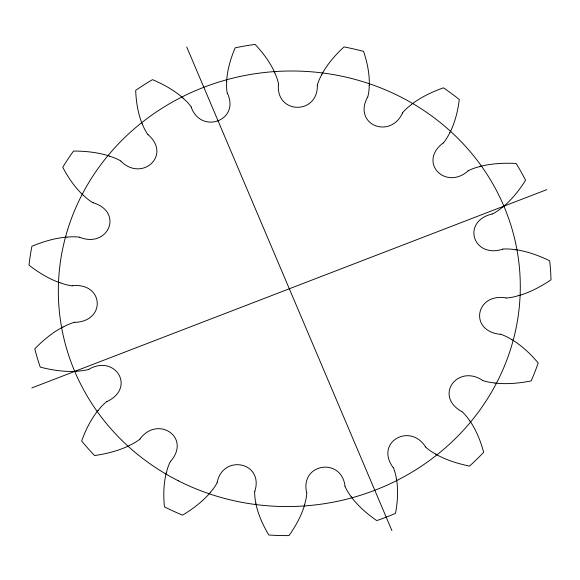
<?xml version="1.0" encoding="UTF-8"?>
<svg xmlns="http://www.w3.org/2000/svg" width="580" height="580" viewBox="0 0 580 580"><rect width="100%" height="100%" fill="white"/><g stroke="black" fill="none" stroke-linecap="round" stroke-linejoin="round"><path stroke-width="0.87" d="M369.329 85.151C369.576 73.674 367.22 62.278 363.617 51.424A261.885 246.71 -4.8 0 0 344.027 46.915C335.399 54.883 327.548 63.872 321.878 74.211M226.628 81.142C227.36 69.622 230.68 58.399 235.175 47.821A261.885 246.71 -4.8 0 1 255.099 44.413C263.037 52.852 270.12 62.278 274.891 72.892M317.361 85.535C317.753 115.072 275.768 114.369 278.443 84.441M254.859 491.202C264.038 462.013 222.923 453.807 217.116 482.502M166.3 472.693C163.546 483.843 163.313 495.487 164.444 506.869A261.885 246.71 -4.8 0 0 182.569 515.134C192.756 509.008 202.398 501.736 210.207 492.717M304.703 504.6C301.44 515.787 295.72 526.111 289.014 535.587A261.885 246.71 -4.8 0 1 268.823 535.021C262.921 525.168 258.086 514.525 255.78 503.223M367.582 97.114C352.56 124.635 390.209 139.744 402.505 113.042M449.942 132.617C455.068 122.271 457.881 110.903 459.287 99.484A261.885 246.71 -4.8 0 0 443.424 87.826C432.1 91.843 421.095 97.085 411.503 104.385M170.65 461.31C191.458 437.204 157.767 415.128 140.07 438.85M98.093 410.364C90.821 419.478 85.564 430.063 81.664 441.01A261.885 246.71 -4.8 0 0 94.576 455.547C106.546 453.821 118.45 450.834 129.383 445.578M443.185 142.926C417.564 162.356 445.571 190.776 468.075 170.933M502.773 207.089C511.879 199.578 519.339 190.247 525.567 180.264A261.885 246.71 -4.8 0 0 516.164 163.487C504.063 162.828 491.782 163.437 479.993 166.438M106.959 401.585C136.104 387.81 115.398 354.148 88.834 369.25M62.944 327.011C52.389 332.594 43.058 340.279 34.778 348.826A261.885 246.71 -4.8 0 0 40.259 367.118C51.968 370.156 64.097 371.947 76.212 371.316M31.82 387.918L546.802 189.638M492.181 213.955C461.02 221.451 473.091 258.781 502.737 249.204M518.694 295.684C530.265 292.269 541.046 286.563 551 279.814A261.885 246.71 -4.8 0 0 549.688 260.812C538.9 255.526 527.438 251.401 515.518 249.646M74.791 322.357C106.415 321.349 103.784 282.3 72.268 285.73M66.939 237.046C54.853 238.126 43.08 241.613 31.907 246.268A261.885 246.71 -4.8 0 0 29 265.147C38.381 272.455 48.676 278.748 59.892 282.793M506.101 297.924C475.484 292.595 468.553 331.245 500.497 334.312M494.958 383.083C507.043 384.395 519.288 383.271 531.186 380.915A261.885 246.71 -4.8 0 0 538.189 362.971C530.642 353.974 521.971 345.774 511.923 339.626M79.728 237.314C108.061 248.53 124.011 212.316 93.221 202.746M109.388 156.027C97.824 152.359 85.637 151.076 73.544 151.054A261.885 246.71 -4.8 0 0 62.756 167.265C68.121 177.553 74.784 187.296 83.237 195.3M482.538 380.313C457.54 363.841 433.68 395.893 461.738 411.553M435.66 454.176C446.165 460.056 457.787 463.696 469.546 466.081A261.885 246.71 -4.8 0 0 483.655 452.306C480.689 441.199 476.347 430.338 469.843 420.804M120.894 161.182C141.694 182.178 171.999 155.578 148.088 134.632M182.939 97.962C173.971 90.125 163.422 84.288 152.489 79.656A261.885 246.71 -4.8 0 0 135.684 90.386C136.126 101.819 137.953 113.31 142.216 123.975M425.56 446.868C409.676 422.146 374.521 442.446 393.167 467.56M351.06 496.676C358.092 506.115 367.104 513.916 376.746 520.593A261.885 246.71 -4.8 0 0 395.516 513.365C397.597 502.113 398.366 490.499 396.546 479.16M191.19 107.104C200.934 134.741 240.468 120.741 227.367 93.17M186.724 46.98L391.899 530.577M345.027 486.098C341.315 456.743 299.86 463.456 306.639 492.659M182.859 98.056A51.903 48.901 -4.8 0 1 191.32 107.017M227.208 93.199A51.903 48.901 -4.8 0 1 226.758 81.149M274.775 72.942A51.903 48.901 -4.8 0 1 278.61 84.412M317.202 85.499A51.903 48.901 -4.8 0 1 321.994 74.269M369.206 85.151A51.903 48.901 -4.8 0 1 367.742 97.15M402.375 112.948A51.903 48.901 -4.8 0 1 411.583 104.48M449.819 132.573A51.903 48.901 -4.8 0 1 443.316 143.021M468.002 170.796A51.903 48.901 -4.8 0 1 480.022 166.554M502.686 207.002A51.903 48.901 -4.8 0 1 492.26 214.093M502.729 249.045A51.903 48.901 -4.8 0 1 515.49 249.77M518.658 295.568A51.903 48.901 -4.8 0 1 506.115 298.076M500.554 334.167A51.903 48.901 -4.8 0 1 511.85 339.72M494.972 382.967A51.903 48.901 -4.8 0 1 482.48 380.458M461.854 411.445A51.903 48.901 -4.8 0 1 469.735 420.87M435.725 454.075A51.903 48.901 -4.8 0 1 425.445 446.984M393.32 467.509A51.903 48.901 -4.8 0 1 396.415 479.182M351.161 496.603A51.903 48.901 -4.8 0 1 344.875 486.156M306.805 492.666A51.903 48.901 -4.8 0 1 304.58 504.564M255.911 503.193A51.903 48.901 -4.8 0 1 254.692 491.202M217.261 482.575A51.903 48.901 -4.8 0 1 210.105 492.637M166.431 472.714A51.903 48.901 -4.8 0 1 170.498 461.245M140.179 438.973A51.903 48.901 -4.8 0 1 129.326 445.462M98.194 410.43A51.903 48.901 -4.8 0 1 106.85 401.469M88.878 369.402A51.903 48.901 -4.8 0 1 76.212 371.2M63.01 327.113A51.903 48.901 -4.8 0 1 74.747 322.204M72.239 285.889A51.903 48.901 -4.8 0 1 59.943 282.677M66.954 237.162A51.903 48.901 -4.8 0 1 79.75 237.162M93.133 202.877A51.903 48.901 -4.8 0 1 83.331 195.213M109.344 156.143A51.903 48.901 -4.8 0 1 120.981 161.044M147.951 134.719A51.903 48.901 -4.8 0 1 142.339 123.931M178.278 480.776A231.072 217.681 -4.8 0 0 520.238 281.793A231.072 217.681 -4.8 0 0 169.425 103.769A231.072 217.681 -4.8 0 0 178.278 480.776"/></g></svg>
